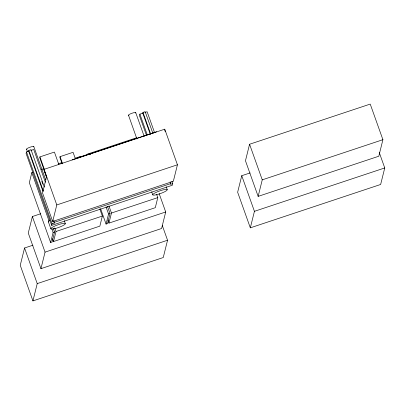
<?xml version="1.0" encoding="UTF-8"?>
<svg xmlns="http://www.w3.org/2000/svg" width="405" height="405" viewBox="0 0 405 405"><rect width="100%" height="100%" fill="white"/><g stroke="black" fill="none" stroke-linecap="round" stroke-linejoin="round"><path stroke-width="0.61" d="M44.332 187.049L31.018 149.658L28.846 150.382L28.649 151.166L26.477 151.89L26.087 153.465L51.703 225.393L172.358 185.237L172.748 183.667L171.902 181.288M33.023 172.226L31.823 172.626L29.322 182.695L50.625 242.519L52.073 242.038L54.574 231.969L53.308 228.405M58.852 164.541L54.412 152.077L39.933 156.897L39.736 157.682L46.712 177.269M32.921 245.212L24.553 247.997L20.25 265.305L32.932 300.91L163.25 257.539L167.548 240.236L162.268 225.398M40.778 213.734L32.375 216.533L28.269 233.052L40.945 268.662L161.6 228.506L165.706 211.982L159.155 193.585M44.105 169.331L43.948 169.963L46.484 177.086L42.535 192.972L52.68 221.459L173.335 181.303L177.441 164.784L164.759 129.175L44.105 169.331L56.786 204.94L52.68 221.459M75.391 158.821L73.072 152.31L60.041 156.649L59.864 157.358L62.173 163.843M32.932 300.91L37.23 283.606L24.553 247.997M40.945 268.662L45.051 252.138L32.375 216.533M51.703 225.393L52.093 223.823L26.477 151.89M52.093 223.823L54.265 223.099L54.462 222.31L54.037 221.125M50.625 242.519L53.126 232.45L51.86 228.896M99.827 208.955L102.359 216.062L99.853 226.132L53.521 241.552L56.022 231.483L54.756 227.924M78.712 157.97L78.864 157.348L90.33 153.53L90.178 154.153M107.477 206.393L110.013 213.516L107.507 223.585L106.059 224.066L108.565 213.997L106.034 206.889M156.74 194.653L157.798 197.615L155.292 207.684L108.955 223.104L111.461 213.035L108.93 205.927M152.989 133.665L145.157 111.674L142.985 112.393L142.788 113.182L139.892 114.144L139.502 115.719L146.488 135.341M164.759 129.175L164.602 129.808L165.24 131.584M170.135 181.82L170.768 183.602L170.576 184.386L172.748 183.667M250.118 172.925L241.75 175.709L237.644 192.228L250.325 227.838L380.644 184.467L384.75 167.948L379.257 152.518M249.571 144.246L245.465 160.765L258.147 196.374L378.802 156.219L382.907 139.695L370.226 104.09L249.571 144.246L262.253 179.85L258.147 196.374M250.325 227.838L254.431 211.319L241.75 175.709M30.826 150.447L33.721 149.48L45.365 182.184M144.96 112.458L147.131 111.734L154.543 132.541M41.431 169.427L43.831 168.632M58.239 163.833L61.843 162.633M75.052 158.239L81.056 156.239M87.262 154.173L136.495 137.791L136.915 138.976L128.501 115.212M72.166 159.843L156.624 131.736M56.786 204.94L177.441 164.784M54.462 222.31L170.768 183.602M53.126 232.45L54.574 231.969M56.022 231.483L102.359 216.062M108.565 213.997L110.013 213.516M111.461 213.035L157.798 197.615M45.051 252.138L165.706 211.982M262.253 179.85L382.907 139.695M37.23 283.606L167.548 240.236M254.431 211.319L384.75 167.948M142.985 112.393L150.594 133.761M142.788 113.182L150.397 134.546M166.187 186.705L167.245 189.672M139.892 114.144L147.304 134.956M135.736 112.625L144.185 136.363M151.723 191.879L152.781 194.845M90.158 153.211L90.578 154.396M107.902 220.143L108.955 223.104M100.577 208.666L106.059 224.066M60.041 156.649L62.36 163.159M64.263 220.654L65.316 223.621M39.933 156.897L44.373 169.361M33.807 146.58L45.643 179.815M41.811 181.308L42.869 184.275M28.846 150.382L43.239 190.806M28.649 151.166L43.046 191.59M53.419 220.72L54.265 223.099M26.573 149.167L27.418 151.541M31.823 172.626L49.116 221.196M48.322 221.677L50.853 228.8M52.463 238.585L53.521 241.552M128.957 115.359A3.842 0.678 -19.6 0 1 131.858 113.289A3.842 0.678 -19.6 0 1 135.498 113.015M26.927 149.308A3.842 0.678 -19.6 0 1 29.818 147.283A3.842 0.678 -19.6 0 1 33.711 146.838M48.833 221.94A7.68 1.362 -19.6 0 1 49.921 220.112M156.441 194.739A7.68 1.362 -19.6 0 0 167.265 189.753A7.68 1.362 -19.6 0 0 156.33 192.279A7.68 1.362 -19.6 0 0 156.441 194.739M54.518 228.693A7.68 1.362 -19.6 0 0 65.337 223.707A7.68 1.362 -19.6 0 0 54.407 226.233A7.68 1.362 -19.6 0 0 54.518 228.693"/></g></svg>
